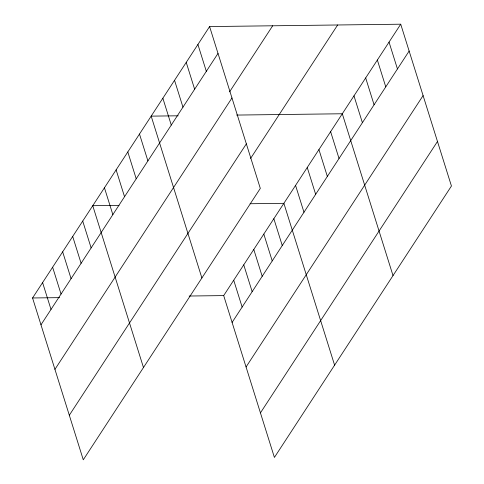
<?xml version="1.0" encoding="UTF-8"?>
<svg xmlns="http://www.w3.org/2000/svg" width="484" height="484" viewBox="0 0 484 484"><rect width="100%" height="100%" fill="white"/><g stroke="black" fill="none" stroke-linecap="round" stroke-linejoin="round"><path stroke-width="0.73" d="M209.596 26.572L260.313 188.403L83.278 459.8L32.561 297.975L209.596 26.572L400.722 24.2L451.439 186.025L274.404 457.428L223.687 295.597L400.722 24.2M40.971 324.812L218.012 53.415M229.561 91.881L272.667 25.791M54.934 369.359L231.969 97.962M69.315 415.254L246.35 143.857M250.621 158.401L337.651 24.98M232.096 322.435L409.137 51.038M246.06 366.981L423.095 95.584M260.44 412.882L437.476 141.479M178.209 115.797L151.177 116.136L201.888 277.961M236.658 115.071L342.303 113.764L393.014 275.59M119.034 205.373L92.753 205.694L143.47 367.525M250.095 203.74L283.878 203.322L334.595 365.148M32.561 297.975L59.593 297.636M189.147 296.026L223.687 295.597M389.039 42.114L397.449 68.952M377.357 60.022L385.766 86.866M365.674 77.936L374.084 104.774M353.986 95.85L362.395 122.688M330.62 131.672L339.03 158.51M318.932 149.586L327.347 176.424M307.249 167.5L315.659 194.338M295.567 185.408L303.976 212.252M273.847 218.701L282.257 245.539M263.816 234.081L272.226 260.918M197.914 44.486L206.323 71.323M253.785 249.46L262.195 276.297M186.231 62.4L194.641 89.237M243.754 264.839L252.164 291.677M174.542 80.314L182.958 107.152M233.718 280.218L242.133 307.056M162.86 98.222L171.269 125.06M139.489 134.05L147.904 160.888M127.806 151.958L136.216 178.802M116.124 169.872L124.533 196.71M104.441 187.786L112.851 214.624M82.722 221.079L91.131 247.917M72.691 236.458L81.1 263.296M62.66 251.837L71.069 278.675M52.629 267.216L61.038 294.054M42.592 282.596L51.008 309.433"/></g></svg>
